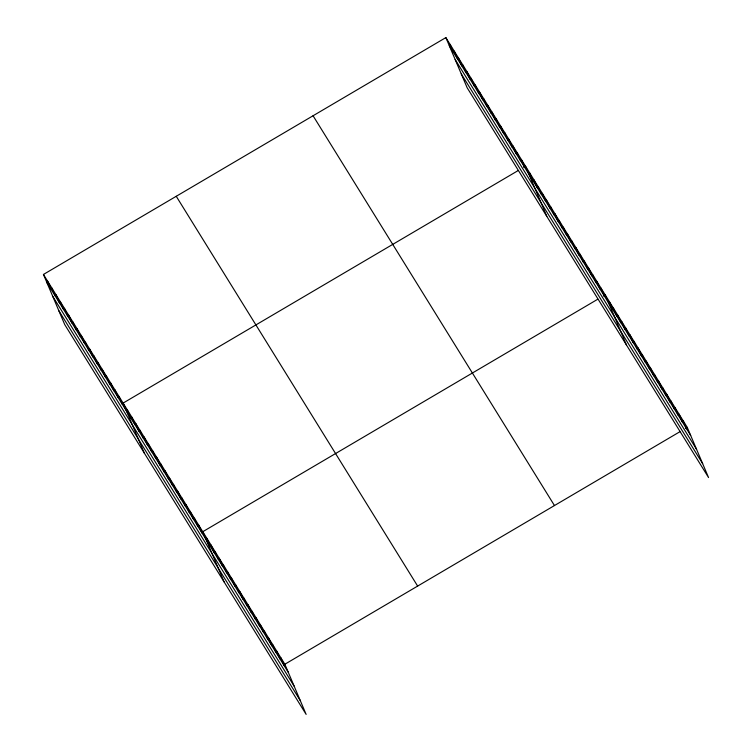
<?xml version="1.0" encoding="UTF-8"?>
<svg xmlns="http://www.w3.org/2000/svg" width="752" height="752" viewBox="0 0 752 752"><rect width="100%" height="100%" fill="white"/><g stroke="black" fill="none" stroke-linecap="round" stroke-linejoin="round"><path stroke-width="1.13" d="M43.447 274.452L284.848 664.242L306.139 714.4L64.738 324.61L43.447 274.452L445.861 37.6L687.262 427.39L708.553 477.548L467.152 87.758L445.861 37.6M518.147 170.572L123.112 403.081L144.403 453.24M523.683 167.32L525.526 166.23L546.817 216.388M597.812 299.202L202.767 531.711L224.058 581.869M603.339 295.95L605.181 294.859L626.472 345.018M284.848 664.242L679.883 431.733M685.42 428.48L687.262 427.39M449.273 45.637L690.674 435.427M455.176 59.54L696.568 449.329M461.249 73.856L702.65 463.646M313.067 115.761L554.468 505.551M176.241 196.291L417.642 586.081M46.859 282.489L288.26 672.279M52.762 296.391L294.154 686.181M58.835 310.708L300.236 700.497M683.154 420.763L686.567 428.8M679.056 414.136L682.468 422.173M674.948 407.509L678.36 415.546M670.85 400.882L674.253 408.919M666.742 394.255L670.154 402.292M662.634 387.637L666.046 395.665M658.536 381.01L661.948 389.047M654.428 374.383L657.84 382.42M650.33 367.756L653.742 375.793M646.222 361.129L649.634 369.166M642.123 354.502L645.526 362.539M638.016 347.875L641.428 355.912M633.908 341.248L637.32 349.285M629.809 334.621L633.222 342.658M625.702 327.994L629.114 336.031M621.603 321.367L625.015 329.404M617.495 314.74L620.908 322.777M613.397 308.113L616.8 316.15M609.289 301.486L612.701 309.523M600.989 288.091L604.401 296.128M596.797 281.323L600.209 289.36M592.604 274.555L596.016 282.592M588.412 267.778L591.824 275.815M584.219 261.01L587.632 269.047M580.027 254.242L583.439 262.279M575.835 247.474L579.247 255.511M571.642 240.706L575.054 248.733M567.45 233.928L570.862 241.965M563.257 227.16L566.67 235.197M559.065 220.392L562.477 228.429M554.873 213.624L558.285 221.661M550.68 206.847L554.092 214.884M546.488 200.079L549.9 208.116M542.295 193.311L545.708 201.348M538.103 186.543L541.515 194.58M533.911 179.775L537.323 187.812M529.718 172.998L533.13 181.035M521.333 159.462L524.746 167.499M517.141 152.694L520.553 160.731M512.949 145.926L516.361 153.953M508.756 139.148L512.168 147.185M504.564 132.38L507.976 140.417M500.371 125.612L503.784 133.649M496.179 118.844L499.582 126.881M491.987 112.067L495.389 120.104M487.794 105.299L491.197 113.336M483.592 98.531L487.005 106.568M479.4 91.763L482.812 99.8M475.208 84.995L478.62 93.022M471.015 78.217L474.427 86.254M466.823 71.449L470.235 79.486M462.63 64.681L466.043 72.718M458.438 57.913L461.85 65.95M454.246 51.136L457.658 59.173M450.053 44.368L453.465 52.405M280.74 657.615L284.153 665.652M276.642 650.988L280.054 659.025M272.534 644.361L275.946 652.398M268.436 637.734L271.839 645.771M264.328 631.107L267.74 639.144M260.22 624.48L263.632 632.517M256.122 617.853L259.534 625.89M252.014 611.235L255.426 619.263M247.916 604.608L251.328 612.636M243.808 597.981L247.22 606.018M239.709 591.354L243.112 599.391M235.602 584.727L239.014 592.764M231.494 578.1L234.906 586.137M227.395 571.473L230.808 579.51M223.288 564.846L226.7 572.883M219.189 558.219L222.601 566.256M215.081 551.592L218.494 559.629M210.983 544.965L214.386 553.002M206.875 538.338L210.287 546.375M198.575 524.943L201.987 532.98M194.383 518.175L197.795 526.212M190.19 511.407L193.602 519.435M185.998 504.63L189.41 512.667M181.805 497.862L185.218 505.899M177.613 491.094L181.025 499.131M173.421 484.326L176.833 492.363M169.228 477.548L172.64 485.585M165.036 470.78L168.448 478.817M160.843 464.012L164.256 472.049M156.651 457.244L160.063 465.281M152.459 450.476L155.871 458.504M148.266 443.699L151.678 451.736M144.074 436.931L147.486 444.968M139.881 430.163L143.294 438.2M135.689 423.395L139.101 431.432M131.497 416.617L134.909 424.654M127.304 409.849L130.716 417.886M118.919 396.313L122.332 404.35M114.727 389.545L118.139 397.582M110.535 382.768L113.947 390.805M106.342 376L109.754 384.037M102.15 369.232L105.562 377.269M97.957 362.464L101.36 370.501M93.765 355.696L97.168 363.724M89.573 348.919L92.975 356.956M85.371 342.151L88.783 350.188M81.178 335.383L84.591 343.42M76.986 328.615L80.398 336.652M72.794 321.837L76.206 329.874M68.601 315.069L72.013 323.106M64.409 308.301L67.821 316.338M60.216 301.533L63.629 309.57M56.024 294.765L59.436 302.793M51.832 287.988L55.244 296.025M47.639 281.22L51.051 289.257"/></g></svg>
